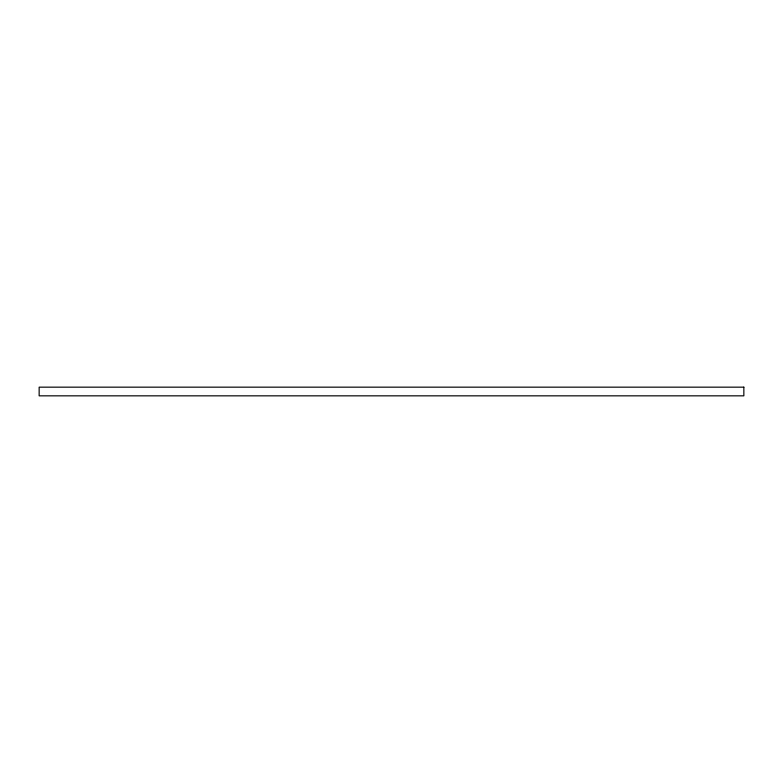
<?xml version="1.0" encoding="UTF-8"?>
<svg xmlns="http://www.w3.org/2000/svg" width="783" height="783" viewBox="0 0 783 783"><rect width="100%" height="100%" fill="white"/><g stroke="black" fill="none" stroke-linecap="round" stroke-linejoin="round"><path stroke-width="1.17" d="M743.85 387.164L39.15 387.164L39.15 395.836L743.85 395.836L743.85 387.164"/></g></svg>
